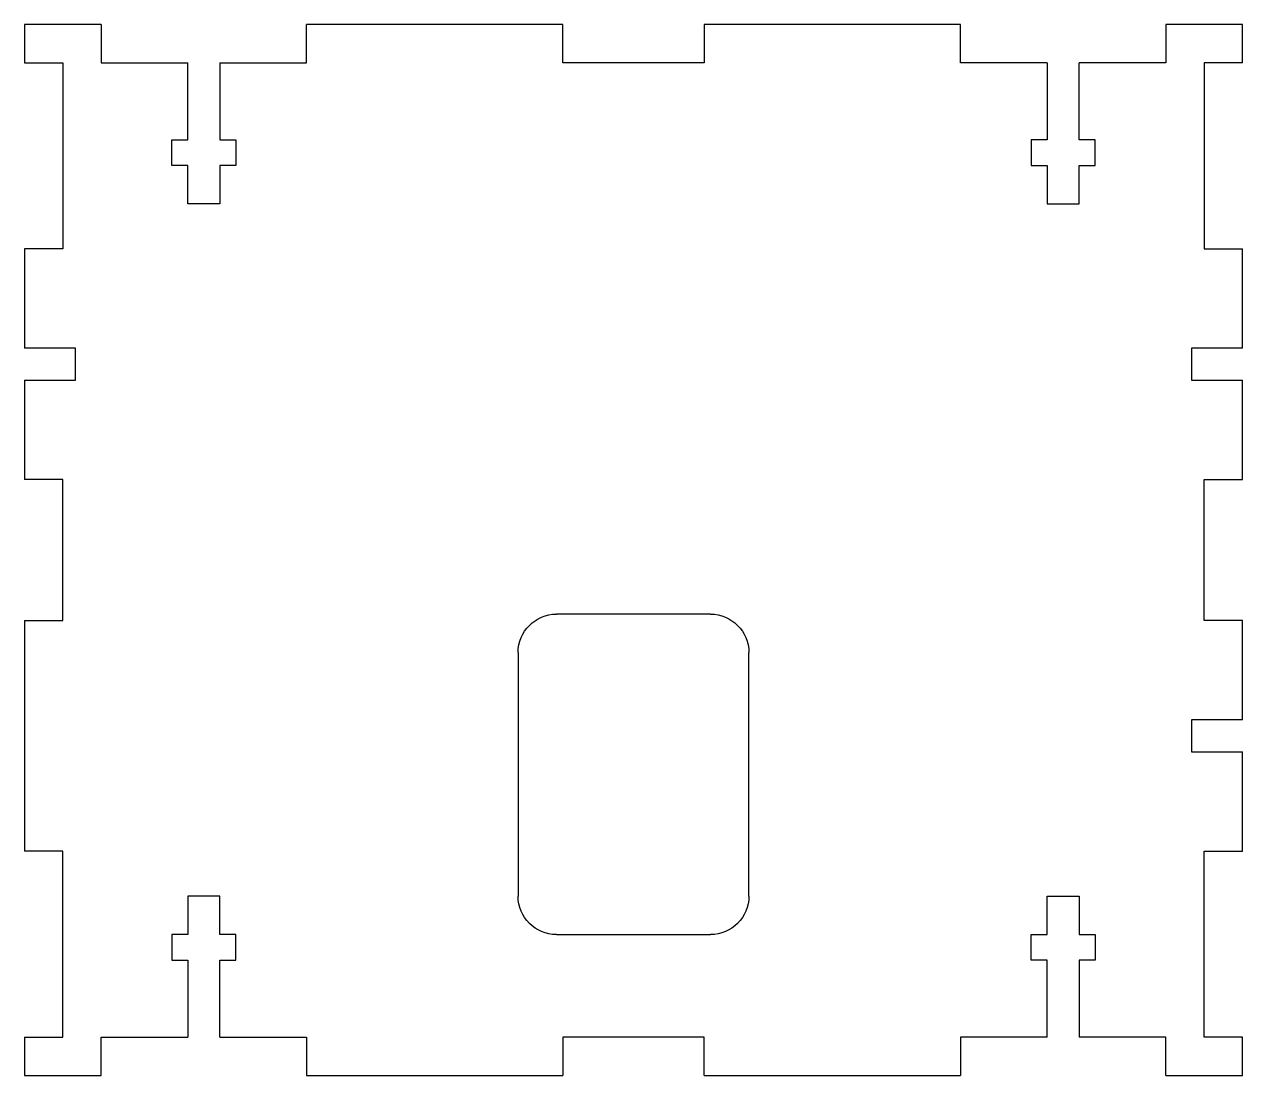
# Model space of a CAD drawing. Extents: x 10 to 830, y 11 to 572.
# Drawn here: x 373 to 468, y 373 to 455 of the extents above; entities that cross this region are included whole.
import ezdxf

# ---------------------------------------------------------------- set-up
doc = ezdxf.new("R2010")
doc.units = 0
doc.layers.add('LAYER_1', color=7, linetype='CONTINUOUS')

# ---------------------------------------------------------------- blocks, each defined once
blk = doc.blocks.new('BLOCK_16')
at = {"layer": 'LAYER_1', "color": 7}
for points in [[(373, 455), (373, 452)], [(379, 455), (373, 455)], [(379, 455), (379, 452)], [(395, 452), (395, 455)], [(415, 455), (395, 455)], [(415, 452), (415, 455)], [(426, 455), (426, 452)], [(446, 455), (426, 455)], [(446, 452), (446, 455)], [(462, 455), (462, 452)], [(468, 455), (462, 455)], [(468, 452), (468, 455)], [(373, 452), (376, 452)], [(376, 452), (376, 437.5)], [(379, 452), (385.75, 452)], [(385.75, 446), (385.75, 452)], [(388.25, 452), (388.25, 446)], [(388.25, 452), (395, 452)], [(426, 452), (415, 452)], [(452.75, 452), (446, 452)], [(452.75, 452), (452.75, 446)], [(455.25, 446), (455.25, 452)], [(462, 452), (455.25, 452)], [(468, 452), (465, 452)], [(465, 452), (465, 437.5)], [(384.5, 446), (385.75, 446)], [(384.5, 444), (384.5, 446)], [(388.25, 446), (389.5, 446)], [(389.5, 446), (389.5, 444)], [(452.75, 446), (451.5, 446)], [(451.5, 446), (451.5, 444)], [(456.5, 446), (455.25, 446)], [(456.5, 444), (456.5, 446)], [(385.75, 444), (384.5, 444)], [(385.75, 441), (385.75, 444)], [(388.25, 444), (388.25, 441)], [(389.5, 444), (388.25, 444)], [(451.5, 444), (452.75, 444)], [(452.75, 444), (452.75, 441)], [(455.25, 441), (455.25, 444)], [(455.25, 444), (456.5, 444)], [(388.25, 441), (385.75, 441)], [(452.75, 441), (455.25, 441)], [(373, 437.5), (373, 429.75)], [(376, 437.5), (373, 437.5)], [(465, 437.5), (468, 437.5)], [(468, 429.75), (468, 437.5)], [(377, 429.75), (373, 429.75)], [(377, 427.25), (377, 429.75)], [(468, 429.75), (464, 429.75)], [(464, 429.75), (464, 427.25)], [(373, 427.25), (373, 419.5)], [(373, 427.25), (377, 427.25)], [(464, 427.25), (468, 427.25)], [(468, 419.5), (468, 427.25)], [(376, 419.5), (373, 419.5)], [(376, 408.5), (376, 419.5)], [(465, 419.5), (468, 419.5)], [(465, 408.5), (465, 419.5)], [(426.5, 409), (414.5, 409)], [(373, 408.5), (373, 390.5)], [(373, 408.5), (376, 408.5)], [(468, 408.5), (465, 408.5)], [(468, 400.75), (468, 408.5)], [(411.5, 406), (411.5, 387)], [(429.5, 387), (429.5, 406)], [(468, 400.75), (464, 400.75)], [(464, 400.75), (464, 398.25)], [(464, 398.25), (468, 398.25)], [(468, 390.5), (468, 398.25)], [(376, 390.5), (373, 390.5)], [(376, 376), (376, 390.5)], [(465, 376), (465, 390.5)], [(465, 390.5), (468, 390.5)], [(388.25, 387), (385.75, 387)], [(385.75, 387), (385.75, 384)], [(388.25, 384), (388.25, 387)], [(452.75, 387), (455.25, 387)], [(452.75, 384), (452.75, 387)], [(455.25, 387), (455.25, 384)], [(385.75, 384), (384.5, 384)], [(384.5, 384), (384.5, 382)], [(389.5, 384), (388.25, 384)], [(389.5, 382), (389.5, 384)], [(414.5, 384), (426.5, 384)], [(451.5, 384), (452.75, 384)], [(451.5, 382), (451.5, 384)], [(455.25, 384), (456.5, 384)], [(456.5, 384), (456.5, 382)], [(384.5, 382), (385.75, 382)], [(385.75, 382), (385.75, 376)], [(388.25, 376), (388.25, 382)], [(388.25, 382), (389.5, 382)], [(452.75, 382), (451.5, 382)], [(452.75, 376), (452.75, 382)], [(455.25, 382), (455.25, 376)], [(456.5, 382), (455.25, 382)], [(373, 376), (373, 373)], [(373, 376), (376, 376)], [(379, 376), (385.75, 376)], [(379, 373), (379, 376)], [(388.25, 376), (395, 376)], [(395, 376), (395, 373)], [(426, 376), (415, 376)], [(415, 376), (415, 373)], [(426, 373), (426, 376)], [(452.75, 376), (446, 376)], [(446, 376), (446, 373)], [(462, 376), (455.25, 376)], [(462, 373), (462, 376)], [(468, 376), (465, 376)], [(468, 373), (468, 376)], [(373, 373), (379, 373)], [(395, 373), (415, 373)], [(426, 373), (446, 373)], [(462, 373), (468, 373)]]:
    blk.add_lwpolyline(points, dxfattribs=at)
for points in [[(411.5, 406), (411.5, 407.657), (412.843, 409), (414.5, 409)], [(426.5, 409), (428.157, 409), (429.5, 407.657), (429.5, 406)], [(414.5, 384), (412.843, 384), (411.5, 385.343), (411.5, 387)], [(429.5, 387), (429.5, 385.343), (428.157, 384), (426.5, 384)]]:
    blk.add_open_spline(points, degree=3, dxfattribs=at)
blk = doc.blocks.new('BLOCK_15')
at = {"layer": 'LAYER_1'}
blk.add_blockref('BLOCK_16', (0, 0), dxfattribs=at)

msp = doc.modelspace()

# ---------------------------------------------------------------- block references
at = {"layer": 'LAYER_1'}
msp.add_blockref('BLOCK_15', (0, 0), dxfattribs=at)

doc.saveas('drawing.dxf')
